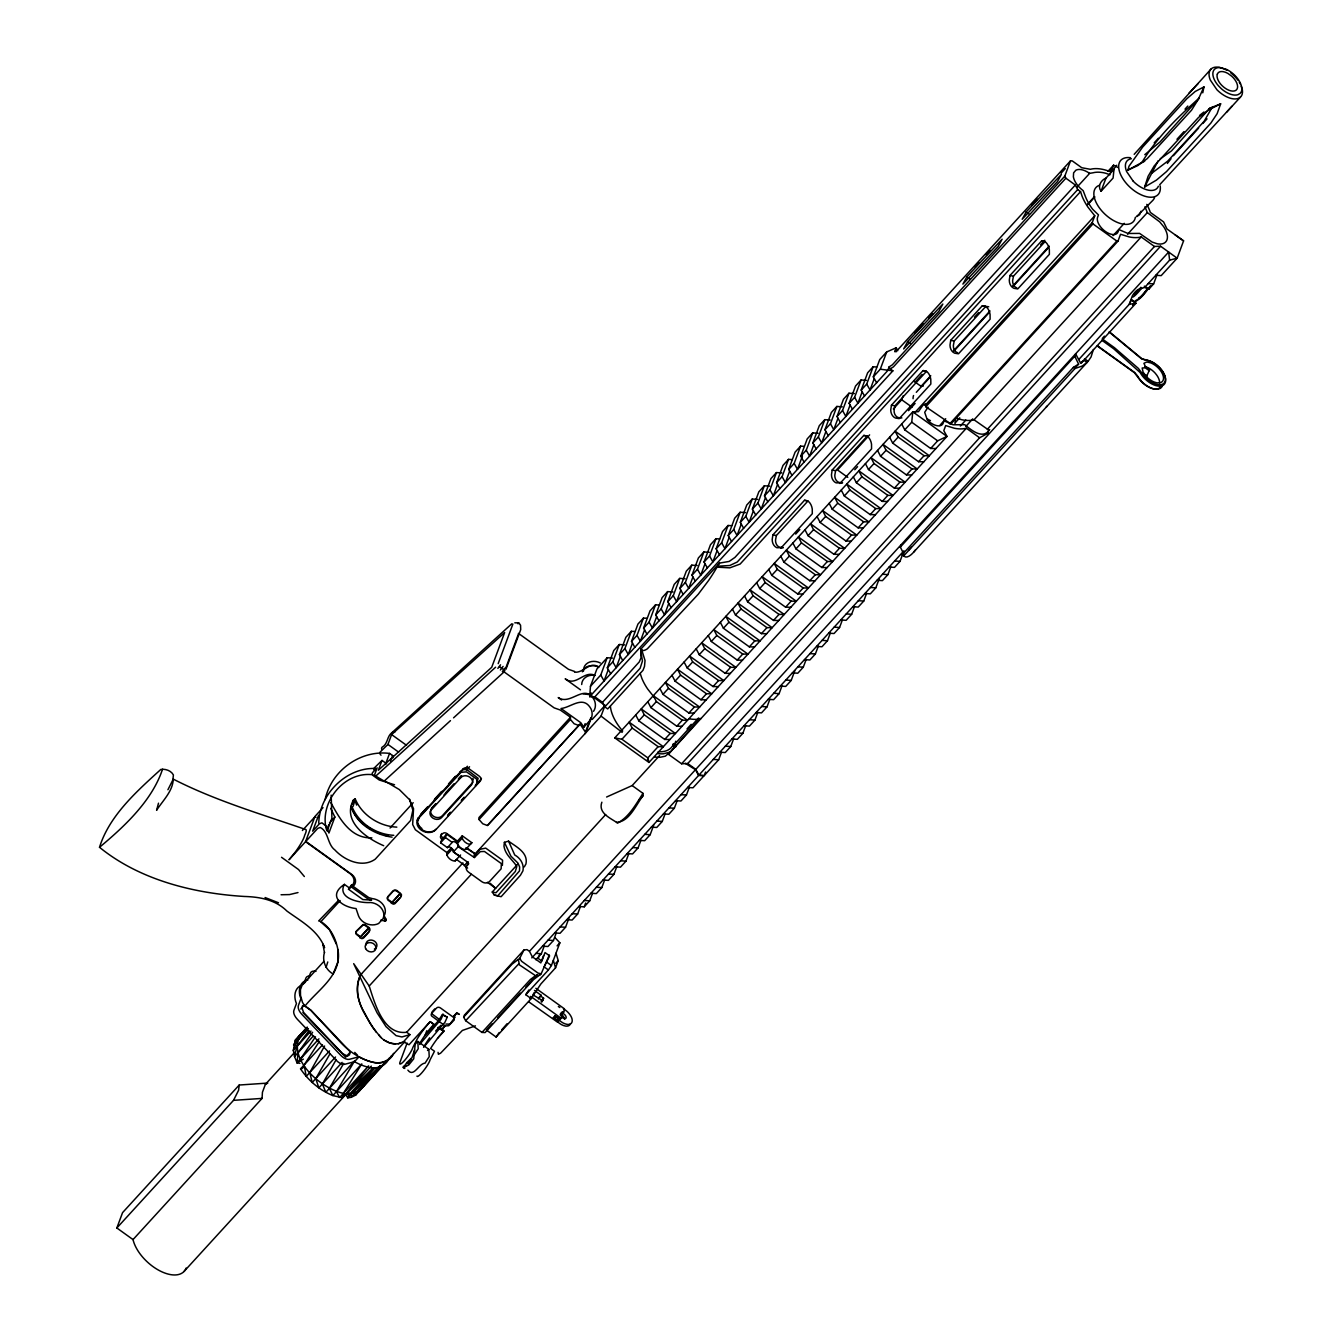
<?xml version="1.0" encoding="UTF-8"?>
<svg xmlns="http://www.w3.org/2000/svg" width="1342" height="1342" viewBox="0 0 1342 1342"><rect width="100%" height="100%" fill="white"/><g stroke="black" fill="none" stroke-linecap="round" stroke-linejoin="round"><path stroke-width="1.5" d="M584.659 733.923L585.733 732.547L580.063 724.126L578.805 725.485L574.124 723.757L570.434 719.53L570.484 717.232L560.251 710.019L554.162 707.871L504.072 671.889L453.562 717.836M464.584 865.288L456.515 859.484L455.19 860.876A6.005 3.238 42.4 0 1 446.886 854.921L446.936 852.606L450.979 848.178M457.387 843.43L457.437 841.115L462.269 835.814L471.864 842.709L465.691 849.385A6.005 3.238 42.4 0 1 457.387 843.43L462.218 838.129L462.269 835.814M306.161 1028.66C278.314 1053.336 323.154 1093.311 349.457 1094.2L373.395 1067.997L351.369 1093.915L351.269 1097.32L347.779 1097.84L345.8 1094.921M407.867 1070.144C413.806 1077.945 418.721 1063.451 425.062 1063.132L429.222 1056.657L428.853 1049.343L417.832 1041.426L415.215 1044.126L413.705 1058.838L408.773 1064.961L403.338 1067.628L406.811 1062.663L408.421 1063.82M331.172 795.135L331.927 818.15L327.129 831.034M350.178 1052.245L349.44 1054.879L347.544 1056.087L342.646 1053.705L303.678 1012.556L301.984 1008.027L302.52 1005.795L304.164 1005.309L310.79 1010.056L349.155 1050.618L350.178 1052.245L345.666 1057.177L302.957 1012.623M318.759 823.015C319.379 794.212 346.303 767.305 375.441 768.48M1078.851 359.455L1129.226 304.349L1131.625 299.669M186.135 1268.039A33.097 17.882 42.4 0 1 159.178 1270.488A33.097 17.882 42.4 0 1 133.026 1239.589L262.059 1098.41L262.445 1092.22L265.38 1084.37L294.653 1052.346M438.062 1052.346L438.381 1054.292L440.579 1053.202L462.353 1030.455L475.42 1025.858M324.445 952.602L322.919 944.147L324.579 947.67C318.121 930.274 300.977 921.317 286.886 911.033C275.412 899.677 259.895 896.909 244.244 896.456C193.533 893.353 139.501 879.882 99.509 847.288C109.373 815.584 136.8 791.277 160.822 769.436C165.536 768.731 171.055 770.576 173.403 774.955L172.866 779.937L167.918 789.733M612.573 658.1L607.171 657.731L596.905 668.987L590.463 686.282L589.708 696.666L594.875 696.85L602.491 702.319L604.839 706.882L607.691 708.945L642.986 670.329L644.495 666.404L645.032 660.549L641.644 649.629L640.721 650.635L642.449 661.002L640.134 668.266L604.839 706.882M640.721 650.635L640.839 649.159L719.497 563.103L729.176 561.426L734.913 557.433L1075.328 185.011L1065.867 178.201L1064.776 176.188L1070.48 160.872L1072.292 160.923L1081.753 167.733L1090.358 169.293A44.034 23.787 42.4 0 1 1099.551 168.84A44.252 23.904 42.4 0 1 1107.603 170.719L1111.042 171.994L1113.592 165.167L1117.97 167.498M414.577 1049.93L412.061 1057.513L406.811 1062.663M935.894 448.547L930.677 448.48L904.76 429.859L911.738 422.21L912.778 411.843L918.431 411.675L922.826 405.385L925.343 403.858L925.812 406.76L950.874 423.955L1118.003 241.107L1120.536 234.28L1129.377 236.98A44.034 23.787 42.4 0 0 1139.09 237.383L1141.203 236.947L1154.456 246.475L1160.578 246.223L1177.152 258.184L1161.199 275.63L1155.814 275.261M1093.394 349.49L1091.063 356.938L1088.127 361.3L913.717 552.099C911.637 554.548 906.487 559.312 903.753 555.856L1075.026 368.496L1082.44 365.963L1087.02 362.457L1083.95 360.243L1080.444 362.843L1075.63 353.869L1074.741 356.267L1078.616 364.101L1073.415 367.339L902.143 554.699L902.881 555.37L904.206 554.917L900.331 547.083L901.22 544.684M299.903 1063.35L297.035 1062.78L298.125 1052.631L312.602 1032.283M417.832 1041.426L418.201 1048.756L414.041 1055.231M524.286 866.915L525.947 863.946C528.362 852.472 516.033 846.735 508.551 841.149L504.407 842.323L503.971 846.148C505.364 855.19 512.577 859.635 516.821 866.479L515.311 871.512L496.003 892.749L492.229 892.044L517.576 864.315M954.917 424.34L955.554 418.838M359.371 977.714C354.892 991.889 359.237 1005.661 366.953 1017.655A49.251 21.69 65.7 0 0 373.613 1028.677M772.891 534.871L772.187 539.601A9.444 7.733 -78 0 0 776.867 547.721L783.325 547.637L779.719 547.284A7.784 6.307 -79.4 0 1 775.525 540.021L776.364 535.559L808.001 500.952L804.529 500.264L772.891 534.871L776.364 535.559M832.174 470.035L831.47 474.766A9.444 7.733 -78 0 0 836.133 482.868L842.591 482.785L839.002 482.449A7.784 6.307 -79.4 0 1 834.808 475.169L835.63 470.707L867.268 436.1L863.812 435.412L832.174 470.035L835.63 470.707M950.706 340.331L950.002 345.062A9.444 7.716 -78 0 0 954.682 353.181L958.473 353.802L990.111 319.195L990.077 314.464A9.444 5.704 81 0 0 985.397 306.362L982.344 305.724L950.706 340.331L954.179 341.019L985.816 306.412L988.735 306.764M1009.989 275.496L1009.285 280.226A9.444 7.716 -78 0 0 1013.965 288.329L1017.739 288.949L1049.377 254.343L1049.343 249.612A9.444 5.704 81 0 0 1044.663 241.51L1041.627 240.889L1009.989 275.496L1013.445 276.184L1045.082 241.56L1041.627 240.889M891.44 405.183L890.736 409.914A9.444 7.733 -78 0 0 895.416 418.016L899.207 418.637L930.845 384.03L930.794 379.3A9.444 5.704 81 0 0 926.131 371.197L923.078 370.577L891.44 405.183L894.896 405.871L926.534 371.264L923.078 370.577M601.87 802.197C597.995 812.732 609.654 817.731 616.498 822.327L617.471 823.183C629.113 816.976 635.957 804.16 642.969 793.357L632.166 785.573L606.601 797.014M352.627 804.093L353.332 800.151L355.311 799.111C362.055 815.349 379.501 826.387 396.829 827.125M581.69 684.504C581.74 678.498 587.997 674.506 593.6 675.328M894.896 405.871L894.074 410.316A7.784 6.307 -79.4 0 0 898.268 417.597L901.874 417.949M954.179 341.019L953.357 345.481A7.784 6.307 -79.4 0 0 957.551 352.745M1013.445 276.184L1012.623 280.629A7.784 6.307 -79.5 0 0 1016.817 287.909M343.703 1063.35L329.411 1088.362L332.85 1095.558L342.411 1097.79L343.233 1093.596L361.803 1063.887L332.85 1095.558C319.681 1090.224 308.459 1080.646 300.558 1068.886L322.466 1044.915M324.546 952.199C321.845 960.386 325.519 969.847 333.118 973.973L337.916 961.845L337.899 949.431M325.133 799.631C331.055 770.962 360.243 749.658 389.532 753.416L392.619 755.546L393.038 757.693M1202.767 92.833L1203.959 86.894L1195.236 91.457L1186.848 98.721L1142.579 147.167L1128.991 166.24L1127.934 170.065L1137.613 165.687L1147.209 158.658L1191.495 110.229L1198.372 99.224L1203.959 86.894M380.675 920.193L385.49 921.115L383.476 917.123L384.751 914.456A13.286 10.921 20.4 0 0 372.187 898.586L368.798 897.613L351.436 885.133L348.501 889.243L362.86 899.559L371.633 900.096L368.245 899.123L350.883 886.643L351.436 885.133M384.047 915.613L386.11 919.387L385.255 921.199M1144.625 187.041L1148.081 176.322L1154.271 165.838L1198.557 117.408L1208.823 109.859L1220.65 103.854L1217.127 113.701L1210.836 123.095L1166.55 171.541L1156.368 180.163L1144.625 187.041L1158.18 160.704M348.987 1092.707L347.779 1097.84L375.307 1067.712M158.507 803.17L156.595 810.283C162.734 800.654 172.933 791.126 173.252 779.115C215.307 800.654 260.834 813.99 305.372 829.39A19.073 3.422 -54.3 0 1 304.651 835.345A19.073 3.422 -54.3 0 1 294.871 852.589L289 859.803L317.668 828.45L320.184 827.46C328.689 831.47 327.247 844.437 334.93 850.006C344.592 860.457 362.374 868.324 375.24 859.182L410.618 820.465L412.85 810.249L409.662 799.228M1140.901 211.248L1139.643 214.636L1136.54 216.649L1152.392 200.814A21.707 12.044 4.7 0 0 1154.556 197.609M326.089 967.364L327.767 961.962M1220.65 103.854L1212.212 107.209L1204.11 121.3L1167.674 161.157L1152.141 172.95M1127.934 170.065L1141.874 162.516C1156.502 138.041 1177.924 116.855 1199.295 98.067M133.026 1239.589L116.855 1227.98L122.558 1212.648L239.212 1085.024L267.763 1083.078L265.38 1084.37M318.608 815.198L312.669 831.168L319.379 823.82L321.912 822.831L326.123 826.035L328.924 833.03L334.863 817.06L330.719 808.37M326.811 830.077L328.79 824.76M353.332 800.151C342.025 821.522 366.5 838.347 383.695 845.712M386.563 763.682L382 760.411L378.327 770.258L491.726 667.276L504.642 632.552L391.612 734.577L387.939 744.424L380.39 751.805A2.818 2.315 20.4 0 0 381.027 755.177M304.6 981.589L305.875 978.167A10.082 5.452 42.4 0 1 309.885 976.07M385.439 764.47L389.532 753.416M308.492 978.352L310.388 973.218A10.082 5.452 42.4 0 1 315.957 971.407M344.374 884.361C336.725 898.654 360.377 903.317 370.728 902.512A13.286 10.921 20.4 0 1 383.292 918.381L378.645 923.481A13.286 10.921 20.4 0 1 358.532 915.865L356.049 908.568C342.395 907.075 326.743 896.204 344.374 884.361L349.071 887.733M390.556 761.065L392.619 755.546M368.547 927.943L368.262 928.681A2.919 2.399 20.4 0 1 368.949 932.153L363.783 937.79A2.919 2.399 20.4 0 1 361.501 938.561L360.092 937.186L368.547 927.943L365.443 925.712A2.919 2.399 20.4 0 0 362.877 925.108L356.318 931.482A2.902 2.382 20.4 0 0 356.351 934.351L360.092 937.186M361.535 973.738L359.287 977.815C354.758 990.178 358.381 1002.944 365.058 1013.663A48.178 21.002 65.7 0 0 376.163 1031.73M400.05 893.47L400.822 895.533A2.919 2.399 20.4 0 1 400.436 897.697L395.286 903.317A2.919 2.399 20.4 0 1 393.005 904.105L391.596 902.73L400.05 893.47L396.947 891.239A2.919 2.399 20.4 0 0 392.971 891.373L387.821 897.01A2.919 2.399 20.4 0 0 388.492 900.499L391.596 902.73M385.49 921.115L386.11 919.387M498.184 663.636L512.896 624.03M446.668 834.17L445.41 837.525L452.187 842.39A3.758 2.03 42.4 0 1 455.928 842.541A3.758 2.03 42.4 0 1 458.176 846.701L474.363 857.538L480.335 851.616L484.479 851.482L501.321 863.577L501.153 868.777L489.545 881.476A5.603 4.613 20.4 0 1 481.895 881.744L468.459 872.082A5.603 4.613 20.4 0 1 467.167 865.405L468.677 863.745L467.67 862.235L453.378 851.952A3.758 2.03 42.4 0 0 451.13 847.808A3.758 2.03 42.4 0 0 447.389 847.658L440.612 842.793L441.853 839.421L446.668 834.17L457.84 842.189M505.615 668.501L518.415 634.061M505.984 669.239L520.713 629.65L520.562 625.271L518.901 622.822L514.791 622.822M351.369 1093.915L380.205 1065.649L351.269 1097.32L355.596 1095.139L359.824 1088.647M358.683 1091.683L363.414 1084.722M474.363 857.538L475.605 854.166L480.017 849.335L485.72 848.11L502.579 860.222L502.394 865.422M407.112 1043.086L399.815 1062.696A11.071 1.996 -54.3 0 0 405.066 1059.912A11.071 1.996 -54.3 0 0 412.883 1047.397L417.261 1038.876A21.237 3.825 -54.3 0 1 429.155 1022.872L430.262 1021.665L433.902 1024.282L432.812 1025.489A21.237 3.825 -54.3 0 0 420.902 1041.493L420.08 1042.919M426.79 1030.757L425.045 1035.454L438.264 1020.96L442.457 1014.451L447.289 1017.085L444.907 1022.336L423.569 1047.347M443.313 1014.233L440.931 1019.484L419.61 1044.495M438.28 1027.553L441.552 1029.901L444.252 1026.496M445.175 1025.925L448.714 1025.707L454.334 1019.886L453.495 1016.38L456.901 1012.656L459.333 1014.401L456.615 1013.411L453.21 1017.135L440.411 1007.926A2.835 2.332 20.4 0 0 436.536 1008.06L431.721 1013.344A2.818 2.315 20.4 0 0 431.621 1015.978L445.175 1025.925L441.552 1029.901M549.297 955.051L541.162 973.822L533.479 979.66L485.116 1032.568L481.979 1032.434L465.657 1020.708L463.644 1017.135L464.349 1015.223L523.934 950.035L527.02 949.616L529.52 951.411L532.271 956.745L540.826 962.902L543.56 955.571M591.117 692.858L589.708 696.666L887.699 370.644L889.109 366.886L892.329 364.856L1064.776 176.188M590.463 686.282L600.746 675.043L607.171 657.731M583.854 727.146L590.262 720.134A15.819 13.001 20.4 0 0 590.983 708.828C583.166 694.72 571.256 707.435 561.023 708.509L580.784 722.701L583.854 727.146L585.162 723.623M610.66 673.734L607.322 667.846L613.764 650.534L619.266 644.512L624.651 644.865M608.312 669.524L604.068 680.948L600.746 675.043M585.733 731.457L590.799 717.836M591.185 718.473L585.733 732.547M607.322 667.846L612.824 661.824L619.266 644.512M622.738 660.516L619.417 654.611L625.858 637.299L631.361 631.277L634.951 631.528M620.407 656.288L616.163 667.712L612.824 661.824M619.417 654.611L624.919 648.589L631.361 631.277M473.877 855.24L601.048 716.108L605.024 705.439L590.094 694.72L583.183 693.797M634.833 647.28L631.512 641.392L637.936 624.08L643.455 618.058L647.045 618.293M632.501 643.07L628.257 654.493L624.919 648.589M631.512 641.392L637.014 635.37L643.455 618.058M646.928 634.061L643.59 628.157L650.031 610.845L655.533 604.823L659.123 605.074M644.596 629.834L640.335 641.258L637.014 635.37M643.59 628.157L649.092 622.134L655.533 604.823M492.044 1023.896L486.408 1030.052L496.087 1037.014L499.241 1032.535M659.006 620.843L655.684 614.938L662.126 597.626L667.628 591.604L673.013 591.973M656.674 616.615L652.43 628.039L649.092 622.134M655.684 614.938L661.187 608.916L667.628 591.604M671.101 607.607L667.779 601.702L674.204 584.407L679.723 578.385L685.108 578.737M668.769 603.397L664.525 614.821L661.187 608.916M539.652 954.514L538.192 958.44L541.866 961.073L545.037 952.552L549.616 955.856L544.131 966.911L548.392 969.964L551.428 965.502L559.866 942.805L555.068 937.722M667.779 601.702L673.281 595.68L679.723 578.385M535.877 959.731L541.38 953.709L544.215 946.06M683.195 594.389L679.857 588.484L686.299 571.172L691.801 565.15L697.186 565.519M680.864 590.161L676.603 601.585L673.281 595.68M679.857 588.484L685.359 582.462L691.801 565.15M542.554 946.177L547.955 946.496L553.458 940.474L556.309 932.824M695.29 581.153L691.952 575.265L698.394 557.953L703.896 551.931L709.281 552.3M692.942 576.943L688.698 588.366L685.359 582.462M691.952 575.265L697.454 569.243L703.896 551.931M554.649 932.958L560.05 933.277L565.552 927.255L569.109 917.693M538.41 998.951L541.128 995.278L534.468 990.396M707.368 567.934L704.047 562.03L710.472 544.718L715.991 538.696L719.58 538.947M705.036 563.707L700.792 575.131L697.454 569.243M496.087 1037.014L531.197 998.599L540.826 984.022L555.554 967.783L558.222 960.604L556.007 953.206M704.047 562.03L709.549 556.007L715.991 538.696M566.727 919.723L572.145 920.042L577.647 914.019L580.482 906.37M719.463 554.699L716.125 548.811L722.566 531.499L728.069 525.477L731.658 525.712M578.821 906.504L584.223 906.823L585.649 902.998M717.131 550.488L712.87 561.912L709.549 556.007M716.125 548.811L721.644 542.789L728.069 525.477M584.223 906.823L589.725 900.801L592.577 893.151M731.558 541.48L728.22 535.575L734.661 518.264L740.163 512.241L745.548 512.61M729.209 537.253L724.965 548.677L721.644 542.789M728.22 535.575L733.722 529.553L740.163 512.241M590.916 893.269L596.318 893.587L601.82 887.582L604.672 879.916M743.636 528.262L740.314 522.357L746.739 505.045L752.258 499.023L757.643 499.392M741.304 524.034L737.06 535.458L733.722 529.553M740.314 522.357L745.817 516.335L752.258 499.023M602.994 880.05L608.412 880.369L613.915 874.347L616.75 866.697M535.844 988.299L564.412 1008.815L563.757 1012.086L562.583 1011.902A3.54 1.912 42.4 0 0 561.711 1014.25L562.499 1015.491L560.352 1019.4L554.9 1015.777M562.499 1015.491L561.141 1018.209L530.694 996.368M755.731 515.026L752.392 509.121L758.834 491.826L764.336 485.804L769.721 486.156M753.399 510.816L749.138 522.239L745.817 516.335M752.392 509.121L757.911 503.099L764.336 485.804M615.089 866.815L620.49 867.15L625.993 861.128L628.844 853.478M685.661 763.615L681.602 763.783L668.35 754.254L700.138 718.373M767.825 501.807L764.487 495.903L770.929 478.591L776.431 472.569L781.816 472.938M765.477 497.58L761.233 509.004L757.911 503.099M675.814 746.84L674.707 744.089L675.781 741.203M764.487 495.903L769.989 489.88L776.431 472.569M627.184 853.596L632.585 853.915L638.087 847.892L640.939 840.243M779.903 488.572L776.582 482.684L783.007 465.372L788.526 459.35L792.115 459.585M777.572 484.361L773.327 495.785L769.989 489.88M776.582 482.684L782.084 476.662L788.526 459.35M639.262 840.377L644.68 840.696L650.182 834.674L653.739 825.112M791.998 475.353L788.66 469.448L795.101 452.137L800.604 446.114L804.193 446.366M789.666 471.126L785.405 482.55L782.084 476.662M788.66 469.448L794.179 463.426L800.604 446.114M651.356 827.142L656.758 827.46L662.26 821.438L665.112 813.789M804.093 462.118L800.755 456.23L807.196 438.918L812.698 432.896L818.083 433.265M802.449 455.995L797.5 469.331L794.179 463.426M800.755 456.23L806.257 450.207L812.698 432.896M663.451 813.923L668.853 814.242L674.355 808.22L677.207 800.57M816.171 448.899L812.849 442.994L819.291 425.682L824.793 419.66L830.178 420.029M813.839 444.672L809.595 456.095L806.257 450.207M812.849 442.994L818.352 436.972L824.793 419.66M675.529 800.688L680.948 801.006L686.45 794.984L689.285 787.335M828.266 435.664L824.927 429.775L831.369 412.464L836.871 406.441L842.256 406.811M825.934 431.453L821.673 442.877L818.352 436.972M824.927 429.775L830.446 423.753L836.871 406.441M840.36 422.445L837.022 416.54L843.464 399.245L848.966 393.223L854.351 393.575M685.98 763.598L687.725 763.531L695.81 769.352L698.914 775.122L704.298 775.491L705.59 772.019M838.012 418.234L833.768 429.658L830.446 423.753M837.022 416.54L842.524 410.518L848.966 393.223M852.438 409.226L849.117 403.321L855.559 386.01L861.061 379.987L866.446 380.356M850.107 404.999L845.863 416.423L842.524 410.518M704.298 775.491L718.675 759.773L721.241 752.845M849.117 403.321L854.619 397.299L861.061 379.987M864.533 395.991L861.195 390.103L867.637 372.791L873.139 366.769L876.729 367.003M862.201 391.78L857.941 403.204L854.619 397.299M719.866 752.191L725.25 752.56L730.753 746.538L733.621 738.855M861.195 390.103L866.714 384.08L873.139 366.769M876.628 382.772L873.29 376.867L879.731 359.555L886.71 351.923L896.204 347.796L897.748 350.681M874.279 378.545L870.035 389.968L866.714 384.08M731.96 738.972L737.345 739.341L742.847 733.319L745.716 725.619M873.29 376.867L880.285 369.218L886.71 351.923M744.038 725.754L749.423 726.106L754.942 720.084L757.794 712.401M896.607 351.621L894.795 351.554L896.204 347.796M756.133 712.518L761.518 712.887L767.02 706.865L769.889 699.165M768.228 699.299L773.613 699.668L779.115 693.646L781.967 685.947M780.306 686.064L785.707 686.433L791.21 680.411L794.783 670.799M893.336 408.924L901.707 399.765L903.166 395.856M792.401 672.845L797.785 673.214L803.288 667.192L806.156 659.492M804.495 659.61L809.88 659.979L815.382 653.957L818.251 646.274M816.573 646.391L821.975 646.76L827.477 640.738L830.329 633.038M828.668 633.172L834.053 633.525L839.555 627.502L842.424 619.819M840.763 619.937L846.148 620.306L851.65 614.284L854.518 606.584M852.841 606.718L858.243 607.07L863.745 601.065L866.596 593.365M864.936 593.483L870.321 593.852L875.823 587.83L879.413 578.217M877.031 580.264L882.415 580.633L887.918 574.611L890.786 566.911M889.109 567.029L894.51 567.398L900.012 561.375L902.159 555.605M1105.942 178.15C1100.926 180.113 1097.303 186.471 1101.077 191.201L1105.942 178.15L1113.944 169.394M925.091 405.435L1092.237 222.587L1094.77 215.76L1088.043 207.289A44.034 23.787 42.4 0 1 1082.189 196.502L1080.545 191.621L1077.693 189.574L1075.328 185.011M1132.463 300.239L1135.953 303.242L1129.226 304.349L1132.38 295.794A20.264 14.276 -87.2 0 1 1138.1 289.52L1144.709 287.406L1148.718 289.285L1153.617 283.917L1157.19 274.338M1146.806 204.37A44.034 23.787 42.4 0 1 1150.312 212.388L1163.598 221.916L1166.986 228.996L1183.577 240.872L1177.152 258.184L1169.62 260.163L1144.709 287.406L1144.357 286.148L1148.718 289.285L1150.648 285.896M1142.679 373.093L1146.756 376.028L1147.091 375.106M1149.574 369.771L1149.222 370.677L1145.263 367.825L1142.159 367.993L1143.065 372.07L1145.967 376.112A13.386 7.23 42.4 0 0 1154.154 382L1156.234 382.655A13.386 7.23 42.4 0 0 1160.662 370.795L1159.052 368.798A13.386 7.23 42.4 0 0 1150.849 362.91L1146.823 361.971L1143.904 363.313L1145.598 366.92L1149.574 369.771L1146.756 376.028M389.029 1058.301C385.993 1066.454 375.861 1069.557 368.01 1067.125A42.575 22.999 42.4 0 1 354.506 1061.707L344.676 1064.307A8.203 4.429 42.4 0 1 336.456 1060.482L297.354 1019.283A10.082 5.452 42.4 0 1 293.898 1010.375L296.448 1003.531C293.932 997.76 293.999 989.54 300.054 985.984M393.541 1053.369C390.505 1061.522 380.373 1064.625 372.522 1062.193A42.575 22.999 42.4 0 1 359.019 1056.775L349.188 1059.358A8.203 4.429 42.4 0 1 340.969 1055.533L301.866 1014.351A10.082 5.452 42.4 0 1 298.41 1005.443L300.96 998.599C297.672 992.023 299.232 981.187 307.855 980.063M463.644 1017.135L512.007 964.227L519.69 958.389L523.934 950.035M641.644 649.629L641.979 650.082A43.984 7.901 -54.3 0 0 647.33 648.823L698.276 594.187L708.509 580.6A44.152 7.935 -54.3 0 0 713.994 572.195L719.497 563.103M116.855 1227.98L233.525 1100.339L238.591 1090.258L239.212 1085.024M504.072 671.889L504.894 670.413M324.579 1046.022L309.801 1072.493L312.2 1082.508L335.517 1056.993M336.221 1059.543L322.415 1083.95L325.821 1092.287L354.774 1060.616L336.439 1091.633L339.643 1097.521L368.58 1065.867L346.001 1093.864L373.294 1067.897M330.065 1053.655L315.789 1078.582L318.826 1087.876L342.143 1062.378M642.969 793.357L643.036 795.722C635.873 804.982 629.264 822.025 616.498 822.327M424.34 1045.988L425.179 1044.562A21.237 3.825 -54.3 0 1 429.658 1037.802M497.848 668.4L500.549 664.81M502.344 671.637L505.045 668.048M503.099 666.387L500.381 669.993M319.43 1041.275L304.148 1064.944L306.211 1076.418L329.528 1050.903M570.484 717.232L478.943 817.58L479.044 819.526L482.734 823.753L487.347 825.498L488.538 824.458L580.063 724.126M531.197 998.599L525.779 994.707L528.849 990.01M323.841 961.442L302.067 985.313L300.44 989.708L300.507 995.361L302.504 1002.457L304.902 1006.114L310.925 1010.442L339.694 1041.409A42.122 22.747 42.4 0 0 365.427 1059.895A42.239 22.814 42.4 0 0 375.139 1062.579C381.329 1063.552 388.442 1060.985 391.696 1055.466M1210.048 107.863L1171.499 150.891L1160.159 158.943M300.625 1058.855L315.487 1036.779M476.511 783.778L478.138 778.293L467.234 769.905L463.728 769.503L459.954 771.885M475.789 785.724L477.635 781.95L476.46 778.997L466.513 771.851L461.011 772.338L419.543 817.244A10.367 8.522 20.4 0 0 421.942 829.624A10.367 8.522 20.4 0 0 436.1 829.138M989.691 429.541C983.065 440.109 971.205 430.044 964.747 424.693L953.122 424.777L944.047 420.834L943.174 423.183A12.783 6.895 42.4 0 1 927.389 420.08L924.688 412.329L928.027 407.163M541.715 1002.189L542.822 999.924L541.43 1001.266M1199.379 97.949L1159.991 141.984L1144.793 154.666M907.628 341.623L903.636 348.954L938.88 311.361L942.839 304.047L907.628 341.623L910.413 343.619M966.894 276.771L962.902 284.101L998.146 246.509L1002.122 239.195L966.894 276.771L969.679 278.784M1026.177 211.935L1022.168 219.266L1057.412 181.656L1061.388 174.359L1026.177 211.935L1028.962 213.932M1134.191 154.33L1211.054 69.012M309.079 1030.622L296.901 1046.458L294.535 1056.557L297.035 1062.78L303.342 1059.14M507.159 1023.644L501.74 1029.8M1167.372 163.456L1170.996 158.775M913.717 552.099L915.412 549.901M1046.072 407.28L1047.213 406.039M380.205 1065.649L359.186 1091.214L349.457 1094.2M381.363 834.12C368.53 828.752 355.144 820.314 351.084 806.173L351.386 807.28L353.147 806.24L355.311 799.111M307.452 1028.66L297.136 1040.956L293.311 1050.383L294.535 1056.557L313.625 1035.688M557.718 1022.285L528.614 1001.736M558.725 1021.178L553.357 1017.488M1159.656 184.777L1232.023 106.186M301.916 1032.937L295.257 1040.318L293.311 1050.383L310.992 1031.042M306.966 1027.486L298.83 1036.393L293.546 1044.881L308.408 1028.626M435.613 1031.059L440.897 1025.254M323.019 807.632L314.951 816.456L305.573 841.669L350.044 873.608A9.797 8.052 20.4 0 1 352.309 885.317L349.591 888.287M302.386 830.497L315.001 816.708L315.957 817.395M329.444 822.981L334.863 817.06M390.069 828.014L413.202 802.701M348.501 889.243L350.883 886.643M318.624 920.981L338.721 900.18M340.147 900.599L320.939 921.602C331.424 928.161 336.59 940.339 338.318 952.149C340.818 975.835 317.853 989.893 304.902 1006.114M420.801 814.242L427.729 806.659M434.64 799.094L441.552 791.528M448.48 783.963L455.391 776.381M420.264 815.299L427.108 807.817M433.952 800.335L442.155 791.344M449 783.862L455.844 776.381M464.6 769.352L467.435 766.265M431.453 808.421L435.697 803.791M445.561 792.988L454.032 783.728M458.259 779.098L461.094 776.012M466.731 769.838L469.549 766.752M435.848 803.875L431.788 808.32A6.542 5.368 20.4 0 0 433.298 816.137A6.542 5.368 20.4 0 0 442.239 815.819L472.032 783.208A6.542 5.368 20.4 0 0 472.938 781.782M443.984 794.984L449.402 789.046M458.88 778.679L461.598 775.71M447.775 815.215L450.509 812.229M461.463 800.251L464.198 797.249M447.557 815.902L450.325 812.866M461.396 800.755L464.164 797.735M475.236 785.624L480.772 779.568A4.278 3.506 20.4 0 0 481.426 778.36M440.612 842.793L445.41 837.525M359.807 937.924L368.262 928.681M391.31 903.468L399.765 894.208M1070.48 160.872L898.033 349.524L894.795 351.554M915.11 332.883L923.229 324.009M928.63 318.088L932.69 313.642M975.215 267.142L979.358 262.596M986.269 255.047L990.413 250.501M1031.713 205.309L1037.316 199.186M1061.103 173.168L1065.296 168.589M399.631 897.798L395.773 902.025A2.919 2.399 20.4 0 1 393.474 902.814M447.372 847.658L452.187 842.39M300.793 1009.016L304.164 1005.309M446.886 854.921L452.271 849.016A6.005 3.238 42.4 0 0 458.394 854.904M479.044 819.526L570.434 719.53M1065.867 178.201L893.42 366.869L890.182 368.899L889.109 366.886M453.378 851.952L458.176 846.701M594.875 696.85L892.883 370.828L890.182 368.899M487.347 825.498L578.737 725.502M455.19 860.876L460.574 854.988M602.491 702.319L639.295 661.891L640.99 657.899L640.839 649.159M307.284 1027.15L295.257 1040.318L304.684 1031.981M1076.955 187.226L1089.654 173.353L1092.975 172.799A39.388 21.271 42.4 0 1 1105.993 173.319L1110.002 174.779M592.208 719.446L605.024 705.439M1077.693 189.574L737.261 561.996L729.729 565.519L717.936 566.173M462.956 862.889L360.243 975.231M467.502 861.95L464.298 865.724L467.603 868.089M1080.545 191.621L740.13 564.059L729.78 567.851L717.014 567.163M915.227 382L922.105 374.468M974.51 317.148L978.637 312.636M1040.654 244.781L1044.781 240.268M1107.938 171.34L1113.592 165.167M1109.129 171.39L1111.948 168.304M869.616 434.875L837.525 469.985L847.792 477.383M297.035 1062.78L318.943 1038.825M605.678 814.56L406.676 1032.266C383.326 1035.252 374.854 1003.564 369.201 986.001L471.26 874.33M920.88 386.53L930.761 375.726M953.34 351.034L989.993 310.925M1012.556 286.249L1049.209 246.123M1087.288 204.47L1094.334 196.754M916.301 392.3L930.358 376.901M954.263 350.748L989.423 312.3M1013.327 286.148L1048.488 247.683M1087.859 204.605L1094.887 196.905M1101.077 191.201L1113.088 178.067L1114.095 168.538L1116.762 165.251M780.658 548.341L812.296 513.718L812.262 508.987A9.444 5.704 81 0 0 807.582 500.885L804.529 500.264M839.924 483.489L871.562 448.882L871.528 444.152A9.444 5.704 81 0 0 866.848 436.049L863.812 435.412M795.705 534.082L799.832 529.57M908.5 410.686L915.11 403.439M854.77 469.75L857.572 466.697M1154.187 142.839L1158.398 138.243M1185.02 109.121L1187.821 106.052M614.77 737.865L912.778 411.843L946.982 436.418L648.974 762.441L614.77 737.865L621.933 739.274L647.851 757.894L648.974 762.441L647.398 759.555M914.623 412.85L1094.77 215.76M621.933 739.274L632.199 728.035L629.146 722.147L663.351 746.722L658.117 746.655L632.199 728.035M669.943 739.526L664.709 739.442L638.792 720.839L644.294 714.816L641.241 708.928L675.445 733.504L670.212 733.437L644.294 714.816M682.021 726.29L676.804 726.223L650.887 707.603L656.389 701.581L653.319 695.693L687.523 720.268L682.306 720.201L656.389 701.581M694.116 713.072L688.882 713.005L662.965 694.384L668.484 688.362L665.414 682.474L699.618 707.049L694.384 706.982L668.484 688.362M706.194 699.836L700.977 699.769L675.06 681.149L680.562 675.127L677.509 669.239L711.713 693.814L706.479 693.747L680.562 675.127M718.289 686.618L713.072 686.55L687.154 667.93L692.657 661.908L689.587 656.02L723.791 680.595L718.574 680.528L692.657 661.908M730.383 673.382L725.15 673.315L699.232 654.695L704.751 648.689L701.681 642.784L735.886 667.36L730.652 667.293L704.751 648.689M742.478 660.163L737.244 660.096L711.327 641.476L716.829 635.454L713.776 629.566L747.98 654.141L742.747 654.074L716.829 635.454M754.556 646.945L749.339 646.861L723.422 628.257L728.924 622.235L725.854 616.347L760.058 640.922L754.841 640.839L728.924 622.235M766.651 633.709L761.417 633.642L735.5 615.022L741.019 609L737.949 603.112L772.153 627.687L766.919 627.62L741.019 609M778.746 620.49L773.512 620.423L747.595 601.803L753.097 595.781L750.044 589.893L784.248 614.468L779.014 614.401L753.097 595.781M790.824 607.255L785.607 607.188L759.689 588.568L765.192 582.545L762.122 576.657L796.326 601.233L791.109 601.166L765.192 582.545M802.919 594.036L797.685 593.969L771.767 575.349L777.286 569.327L774.217 563.439L808.421 588.014L803.187 587.947L777.286 569.327M815.013 580.801L809.78 580.734L783.862 562.113L789.364 556.091L786.311 550.203L820.516 574.779L815.282 574.712L789.364 556.091M827.091 567.582L821.874 567.515L795.957 548.895L801.459 542.873L798.389 536.985L832.594 561.56L827.377 561.493L801.459 542.873M839.186 554.363L833.952 554.296L808.035 535.676L813.554 529.654L810.484 523.766L844.688 548.341L839.455 548.274L813.554 529.654M851.281 541.128L846.047 541.061L820.13 522.441L825.632 516.418L822.579 510.53L856.783 535.106L851.549 535.039L825.632 516.418M863.359 527.909L858.142 527.842L832.225 509.222L837.727 503.2L834.657 497.312L868.861 521.887L863.644 521.82L837.727 503.2M875.454 514.674L870.22 514.607L844.319 495.986L849.822 489.964L846.752 484.076L880.956 508.652L875.722 508.584L849.822 489.964M887.548 501.455L882.315 501.388L856.397 482.768L861.899 476.745L858.846 470.857L893.051 495.433L887.817 495.366L861.899 476.745M899.626 488.22L894.409 488.152L868.492 469.532L873.994 463.51L870.924 457.622L905.129 482.197L899.912 482.13L873.994 463.51M911.721 475.001L906.487 474.934L880.587 456.314L886.089 450.291L883.019 444.403L917.223 468.979L911.99 468.912L886.089 450.291M923.816 461.782L918.582 461.715L892.665 443.095L898.167 437.073L895.114 431.185L929.318 455.76L924.084 455.693L898.167 437.073M925.812 406.76L1092.958 223.913L1092.237 222.587M1176.951 139.266L1183.963 131.6M1173.411 155.672L1198.641 128.077M1202.835 123.464L1207.045 118.868M354.506 1061.707L359.019 1056.775M939.803 425.481L945.707 418.721M1113.055 235.638L1124.294 223.326M1226.538 112.292L1240.494 97.027M949.666 423.904L1116.812 241.057L1118.003 241.107M647.851 757.894L658.117 746.655M664.709 739.442L670.212 733.437M676.804 726.223L682.306 720.201M688.882 713.005L694.384 706.982M700.977 699.769L706.479 693.747M713.072 686.55L718.574 680.528M725.15 673.315L730.652 667.293M737.244 660.096L742.747 654.074M749.339 646.861L754.841 640.839M761.417 633.642L766.919 627.62M773.512 620.423L779.014 614.401M785.607 607.188L791.109 601.166M797.685 593.969L803.187 587.947M809.78 580.734L815.282 574.712M821.874 567.515L827.377 561.493M833.952 554.296L839.455 548.274M846.047 541.061L851.549 535.039M858.142 527.842L863.644 521.82M870.22 514.607L875.722 508.584M882.315 501.388L887.817 495.366M894.409 488.152L899.912 482.13M906.487 474.934L911.99 468.912M918.582 461.715L924.084 455.693M930.677 448.48L937.655 440.83L946.982 436.418L943.812 430.648L945.691 425.565L954.531 428.283A44.034 23.787 42.4 0 0 964.244 428.668L966.357 428.232L979.61 437.76L987.829 433.365L988.484 429.893L974.057 419.811L971.96 420.231A44.034 23.787 42.4 0 1 962.248 419.845L956.829 418.385M955.521 422.445L959.765 417.815M1127.582 234.213L1147.326 212.606L1144.961 206.752M342.411 1097.79L371.348 1066.118M184.005 1271.495L347.192 1092.958M960.335 426.035L965.821 420.029M632.166 785.573L659.61 755.546M687.02 728.924L691.231 724.311M674.707 744.089L698.595 717.953M965.904 426.353L972.765 418.855M398.272 1043.808L403.523 1041.711L409.964 1034.632L406.676 1032.266M386.228 1061.556L355.596 1095.139L354.858 1093.394M390.371 1057.496L404.898 1041.593M434.808 1008.865L432.409 1011.499A2.818 2.315 20.4 0 0 432.309 1014.133L439.32 1019.4M668.702 753.298L665.313 756.2L660.298 757.223A41.87 22.629 42.4 0 1 654.477 756.989M668.35 754.254L966.357 428.232M974.057 419.811L1141.203 236.947M638.809 800.335L643.036 795.722M681.602 763.783L979.61 437.76M987.326 429.323L1154.456 246.475M687.725 763.531L1160.578 246.223M437.475 1038.322L444.269 1030.891L441.82 1029.146M465.657 1020.708L518.431 964.193L535.525 975.684L539.903 975.131M530.124 950.606L695.492 769.687L685.259 763.279M695.81 769.352L1168.664 252.044L1169.62 260.163M900.331 547.083L1074.741 356.267M531.835 957.903L698.595 775.458L703.996 775.793L693.026 787.788L687.624 787.469M698.914 775.122L903.954 550.807M908.4 550.321L911.201 547.251M1075.798 367.188L1078.616 364.101M1132.648 305.305L1135.366 302.336M1102.319 338.469L1104.466 336.121M1081.132 363.33L1135.953 303.242L1131.591 300.122M557.081 945.858L559.866 942.805M481.979 1032.434L530.342 979.526L535.525 975.684M497.681 1017.739L520.21 993.097M525.829 986.94L537.102 974.611M525.779 994.707L548.392 969.964M555.789 963.254L558.222 960.604M538.595 998.029L541.128 995.278M541.111 1000.998L543.627 998.23L540.927 996.2M553.407 1017.588L555.034 1015.81M563.757 1012.086L561.51 1013.076M362.273 1087.758L384.55 1063.468M1188.861 93.286L1198.221 83.439M465.691 849.385L467.033 847.993L475.085 853.797M471.864 842.709L470.522 844.101A6.005 3.238 42.4 0 1 462.218 838.129M427.511 1050.501L428.853 1049.343M375.81 1071.604L384.684 1062.914M511.755 623.812L391.881 732.715C386.781 736.305 388.006 744.055 382.118 747.192A2.818 2.315 20.4 0 0 381.833 749.507M394.548 784.768L379.249 780.004L373.378 775.777A2.818 2.315 20.4 0 1 372.724 772.405L377.152 767.859L374.552 774.871L375.743 776.112L495.617 667.209M382 760.411L374.452 767.792A2.818 2.315 20.4 0 0 374.183 770.107M375.743 776.112L384.198 781.094L450.476 720.637M1134.225 301.765L1136.07 300.323A16.691 3.003 -54.3 0 0 1147.628 288.345M1135.298 301.682L1138.318 299.652A15.735 2.818 -54.3 0 0 1149.977 286.265M303.594 983.602L305.439 982.126M1199.53 115.479L1203.959 111.99M303.544 1066.773L300.558 1068.886L302.755 1068.299M517.626 623.627L519.052 623.493M1208.672 109.021L1212.212 107.209M409.964 1034.632L401.912 1036.963L396.091 1035.638L386.043 1026.664L377.035 1012.74L353.684 963.657L369.201 986.001M669.759 752.157L663.434 753.785A41.87 22.629 42.4 0 1 657.614 753.55M1138.62 298.176L1140.515 297.018A13.353 2.399 -54.3 0 0 1146.336 290.66M1141.874 162.516L1144.692 161.258M391.881 732.715L395.202 731.675M401.023 1042.919C392.787 1046.106 383.594 1041.493 378.629 1034.783M99.509 847.288C124.403 826.538 152.166 800.671 162.533 769.201M446.433 1017.303L447.289 1017.085M297.991 892.564L289.536 894.577L281.048 894.762M700.843 718.708L698.746 719.144A44.034 23.787 42.4 0 1 689.033 718.742M233.525 1100.339L262.059 1098.41M574.544 672.157C583.384 673.298 589.239 661.304 598.415 666.689M372.858 774.753C344.491 771.08 319.178 802.046 326.358 829.339M892.883 370.828L880.285 369.218M681.048 794.665L686.45 794.984M668.953 807.901L674.355 808.22M656.859 821.119L662.26 821.438M644.781 834.355L650.182 834.674M632.686 847.574L638.087 847.892M620.591 860.792L625.993 861.128M608.513 874.028L613.915 874.347M596.418 887.247L601.82 887.582M584.324 900.482L589.725 900.801M572.246 913.701L577.647 914.019M560.151 926.936L565.552 927.255M548.056 940.155L553.458 940.474M535.961 953.374L541.38 953.709M393.793 835.311C376.448 834.573 359.002 823.535 352.275 807.297M1148.232 283.548L1153.617 283.917M894.628 561.006L900.012 561.375M882.533 574.242L887.918 574.611M870.438 587.461L875.823 587.83M858.343 600.696L863.745 601.065M846.265 613.915L851.65 614.284M834.17 627.15L839.555 627.502M822.076 640.369L827.477 640.738M809.998 653.588L815.382 653.957M797.903 666.823L803.288 667.192M785.808 680.042L791.21 680.411M773.73 693.277L779.115 693.646M761.635 706.496L767.02 706.865M749.541 719.731L754.942 720.084M737.463 732.95L742.847 733.319M725.368 746.186L730.753 746.538M713.273 759.404L718.675 759.773M371.885 837.861C350.447 838.666 339.476 818.318 330.904 802.701M395.538 1043.959L389.532 1042.818L383.745 1039.849M392.116 837.14C375.106 834.892 356.804 824.34 351.386 807.28M923.33 386.043L920.008 385.59L914.137 381.363M384.936 835.328L388.442 835.999M475.605 854.166L465.791 847.909M982.344 305.724L985.816 306.412M541.162 973.822L537.991 973.051L521.669 961.325L519.69 958.389M561.057 1015.038L560.436 1014.871A3.556 1.912 42.4 0 1 564.63 1019.165M574.594 671.453L568.488 669.322L518.415 633.34M492.229 892.044L494.309 895.064L501.12 896.724L520.444 875.236L522.944 870.807C524.286 864.349 520.361 858.008 514.741 855.005L508.551 841.149M494.309 895.064L497.798 895.785L519.505 870.908L519.639 866.982L517.928 863.04L510.916 856.179L504.407 842.323M1144.843 366.551L1146.94 367.222A13.353 7.213 42.4 0 1 1155.127 373.093L1156.72 375.089A13.386 7.23 42.4 0 1 1159.589 382.889M595.127 675.496C584.256 669.742 576.053 687.238 565.183 678.817L580.482 689.822M265.062 897.53L278.515 902.78M445.863 1024.08L449.905 1024.08L455.173 1017.051M384.198 780.641L399.312 789.566L409.411 799.564L413.537 808.723L412.648 824.508L415.349 829.742L446.936 852.606M392.585 902.596L388.694 899.945A2.919 2.399 20.4 0 1 388.023 896.456L393.172 890.82A2.919 2.399 20.4 0 1 397.148 890.685L401.308 894.242A2.919 2.399 20.4 0 1 400.923 896.406M1089.654 173.353L1087.137 171.826A16.154 8.723 42.4 0 0 1075.831 170.233L1073.617 172.833L1073.365 176.842A16.138 8.723 42.4 0 0 1080.847 188.736L1083.195 190.715L1085.661 197.19A39.522 21.355 42.4 0 0 1092.623 209.251L1098.477 214.888L1097.605 217.236A12.783 6.895 42.4 0 0 1105.271 231.378A12.783 6.895 42.4 0 0 1118.02 231.898L1118.892 229.549L1127.985 233.491L1139.593 233.407L1152.157 242.08L1157.156 243.758A19.912 10.753 42.4 0 0 1163.564 226.546L1159.689 221.849L1147.326 212.606M499.476 666.588L503.988 669.826M1183.577 240.872L1175.072 234.8M281.535 857.286L298.511 869.532L304.349 876.527M1092.958 223.913L1116.812 241.057M1109.532 331.944L1141.925 358.75L1148.115 360.461A15.735 8.505 42.4 0 1 1164.017 373.713A15.735 8.505 42.4 0 1 1159.891 384.785A15.735 8.505 42.4 0 1 1142.931 374.418L1138.351 368.396L1114.464 347.695L1102.537 339.123M1109.146 332.011L1141.405 358.717L1144.877 359.975A16.691 9.025 42.4 0 1 1163.732 373.529A16.691 9.025 42.4 0 1 1159.052 386.127A16.691 9.025 42.4 0 1 1140.18 372.573L1113.675 348.752L1101.782 340.214M1097.622 345.9L1134.611 372.472L1137.345 375.676A16.691 9.025 42.4 0 0 1151.168 388.056A16.691 9.025 42.4 0 0 1162.457 385.741M1097.236 345.968L1134.426 372.69L1139.006 378.712A15.735 8.505 42.4 0 0 1160.293 387.251M1084.521 358.717L1088.127 361.3M1073.415 367.339L1075.026 368.496M901.707 399.765L911.99 407.146M911.738 422.21L937.655 440.83M902.143 554.699L903.753 555.856M601.048 716.108L622.168 732.38M561.61 700.004L558.205 697.555C570.669 706.093 584.558 682.424 594.254 700.021A15.819 13.001 20.4 0 1 593.533 711.327M391.612 734.577L406.542 745.313M387.939 744.424L398.591 752.09M457.437 841.115L446.869 833.516A3.154 2.6 20.4 0 0 443.783 832.929A8.337 6.844 20.4 0 0 440.461 836.569A3.154 2.583 20.4 0 0 441.753 839.119M487.414 882.331L495.684 888.27L492.933 885.821A37.207 20.096 42.4 0 1 490.283 883.304M547.167 962.432L551.428 965.502M558.356 1006.5L559.832 1007.54M532.824 994.808L542.738 1000.662L543.627 998.23M305.808 841.417L351.705 874.397A9.36 7.7 20.4 0 1 353.869 885.586M360.293 936.632L356.553 933.797A2.902 2.382 20.4 0 1 356.519 930.929L363.078 924.537A2.919 2.399 20.4 0 1 365.645 925.158L368.748 927.389A2.919 2.399 20.4 0 1 369.419 930.862L364.269 936.498A2.919 2.399 20.4 0 1 362.86 937.236M319.715 920.981L329.461 929.704L336.322 944.03M442.457 1014.451L445.108 1016.347M438.18 1027.351L443.615 1031.26L442.508 1032.468A21.237 3.825 -54.3 0 0 430.614 1048.471L434.489 1051.256L430.111 1059.777A11.071 1.996 -54.3 0 1 423.233 1071.151A11.071 1.996 -54.3 0 1 416.943 1076.133M435.009 1025.204L430.111 1021.681L409.025 1044.764L403.422 1041.795M403.154 1067.293L404.747 1068.45L403.674 1066.504M354.741 1052.38L357.492 1055.181M381.061 1037.584L376.146 1031.763M1133.269 181.271L1126.609 171.508A20.315 10.971 42.4 0 1 1131.373 158.742M654.41 697.521L647.683 689.05A44.034 23.787 42.4 0 1 641.812 678.23L640.184 673.382M373.646 1028.593L376.062 1031.847M555.991 1020.121L554.816 1018.544L556.376 1016.833L557.551 1018.427A10.887 5.888 42.4 0 0 566.995 1024.349A10.853 5.854 42.4 0 0 570.165 1024.047A10.887 5.888 42.4 0 0 572.044 1019.014A10.853 5.854 42.4 0 0 570.367 1015.29A10.887 5.888 42.4 0 0 563.439 1008.848M695.492 769.687L698.595 775.458M901.69 423.971L904.76 429.859M889.612 437.207L892.665 443.095M877.517 450.426L880.587 456.314M865.422 463.644L868.492 469.532M853.344 476.88L856.397 482.768M841.249 490.098L844.319 495.986M829.155 503.334L832.225 509.222M817.077 516.553L820.13 522.441M804.982 529.788L808.035 535.676M792.887 543.007L795.957 548.895M780.809 556.225L783.862 562.113M768.714 569.461L771.767 575.349M756.62 582.68L759.689 588.568M744.525 595.915L747.595 601.803M732.447 609.134L735.5 615.022M720.352 622.369L723.422 628.257M708.257 635.588L711.327 641.476M696.179 648.807L699.232 654.695M684.085 662.042L687.154 667.93M671.99 675.261L675.06 681.149M659.912 688.496L662.965 694.384M647.817 701.715L650.887 707.603M635.722 714.951L638.792 720.839M674.338 747.293L673.047 744.089L673.919 747.746M354.439 799.094L356.637 805.099M553.34 960.369L555.554 967.783M518.415 959.698L519.203 963.959M1241.803 88.773L1241.316 85.653A17.58 9.495 42.4 0 0 1226.32 69.298L1219.492 67.553A17.58 9.495 42.4 0 0 1218.184 85.519L1221.27 88.656A17.664 9.545 42.4 0 0 1226.538 92.447A17.58 9.495 42.4 0 0 1237.945 94.695L1240.058 93.437A17.664 9.545 42.4 0 0 1241.887 88.773M534.233 992.526A6.274 1.124 -54.3 0 1 533.378 994.003M531.147 997.173A6.274 1.124 -54.3 0 1 529.989 998.532M560.62 1015.491A3.556 1.912 42.4 0 1 563.103 1013.495A3.556 1.912 42.4 0 1 566.039 1018.075A3.556 1.912 42.4 0 1 561.409 1016.733M570.417 1023.845A10.887 5.888 42.4 0 1 568.605 1025.758A10.853 5.854 42.4 0 1 565.452 1026.043A10.887 5.888 42.4 0 1 555.991 1020.121M583.585 670.983A11.961 9.83 20.4 0 1 600.293 662.965M582.394 671.822A11.961 9.83 20.4 0 1 598.717 667.226M1241.283 86.106A20.315 10.971 42.4 0 1 1236.536 98.838A20.315 10.971 42.4 0 1 1216.926 89.746L1210.266 79.983A20.348 10.988 42.4 0 1 1212.161 68.174A20.315 10.971 42.4 0 1 1226.705 70.203M1230.832 72.954A20.315 10.971 42.4 0 1 1237.878 80.134M1239.236 82.13A20.315 10.971 42.4 0 1 1240.377 84.127M1158.347 186.219A20.315 10.971 42.4 0 1 1133.285 181.271M1160.176 185.934A25.33 13.688 42.4 0 1 1154.825 196.637A25.347 13.688 42.4 0 1 1141.002 194.741L1138.385 193.399A25.33 13.688 42.4 0 1 1120.201 173.604A25.347 13.688 42.4 0 1 1126.123 157.685A25.33 13.688 42.4 0 1 1130.501 157.719M1135.382 217.27A25.33 13.688 42.4 0 1 1129.998 223.795A25.347 13.688 42.4 0 1 1116.175 221.9L1113.558 220.558A25.33 13.688 42.4 0 1 1095.374 200.746A25.347 13.688 42.4 0 1 1099.4 185.297M673.734 743.585A39.103 21.12 42.4 0 1 658.217 751.705M622.722 731.071A39.103 21.12 42.4 0 1 610.392 706.244M411.541 1058.922A11.071 1.996 -54.3 0 1 407.8 1063.569M406.123 1065.28A11.071 1.996 -54.3 0 1 403.372 1066.37M366.114 944.936A5.553 4.58 20.4 0 1 369.889 940.121A5.553 4.58 20.4 0 1 376.448 943.359A5.553 4.58 20.4 0 1 374.384 949.029M467.486 865.439A5.603 4.613 20.4 0 1 468.425 862.034M472.887 778.377A6.542 5.368 20.4 0 1 473.223 780.105M418.385 820.214A10.367 8.522 20.4 0 1 418.855 817.58M930.459 420.65A20.08 10.853 42.4 0 1 927.188 418.821M913.08 398.691A20.08 10.853 42.4 0 1 913.55 395.521M421.891 828.517A10.686 8.773 20.4 0 1 418.033 823.636M417.479 820.818A10.686 8.773 20.4 0 1 417.966 818.1M442.424 837.307A3.154 2.583 20.4 0 1 441.132 834.758A8.337 6.844 20.4 0 1 441.703 833.533M1140.885 287.289A15.735 2.818 -54.3 0 1 1134.04 294.77M1141.673 288.094A16.691 3.003 -54.3 0 1 1133.084 297.001M1217.345 74.162L1217.11 75.068A12.481 6.744 42.4 0 0 1217.798 79.446L1218.351 80.671A12.581 6.794 42.4 0 0 1220.834 84.311L1221.891 85.452A12.481 6.744 42.4 0 0 1236.368 89.931A12.481 6.744 42.4 0 0 1231.637 76.142L1227.896 73.441A12.481 6.744 42.4 0 0 1220.717 71.612L1219.777 71.831A12.564 6.777 42.4 0 0 1217.748 73.374L1217.345 74.162M463.091 768.932L418.805 817.379A10.686 8.773 20.4 0 0 421.287 830.144A10.686 8.773 20.4 0 0 435.882 829.641L480.168 781.195A4.278 3.506 20.4 0 0 479.178 776.095L468.928 768.731A4.278 3.506 20.4 0 0 463.091 768.932M460.927 777.521L431.118 810.132A6.542 5.368 20.4 0 0 432.627 817.949A6.542 5.368 20.4 0 0 441.552 817.63L471.361 785.02A6.542 5.368 20.4 0 0 469.851 777.203A6.542 5.368 20.4 0 0 460.927 777.521M365.611 948.626A5.553 4.58 20.4 0 0 375.005 950.421A5.553 4.58 20.4 0 0 371.08 942.654A5.553 4.58 20.4 0 0 365.611 948.626"/></g></svg>
